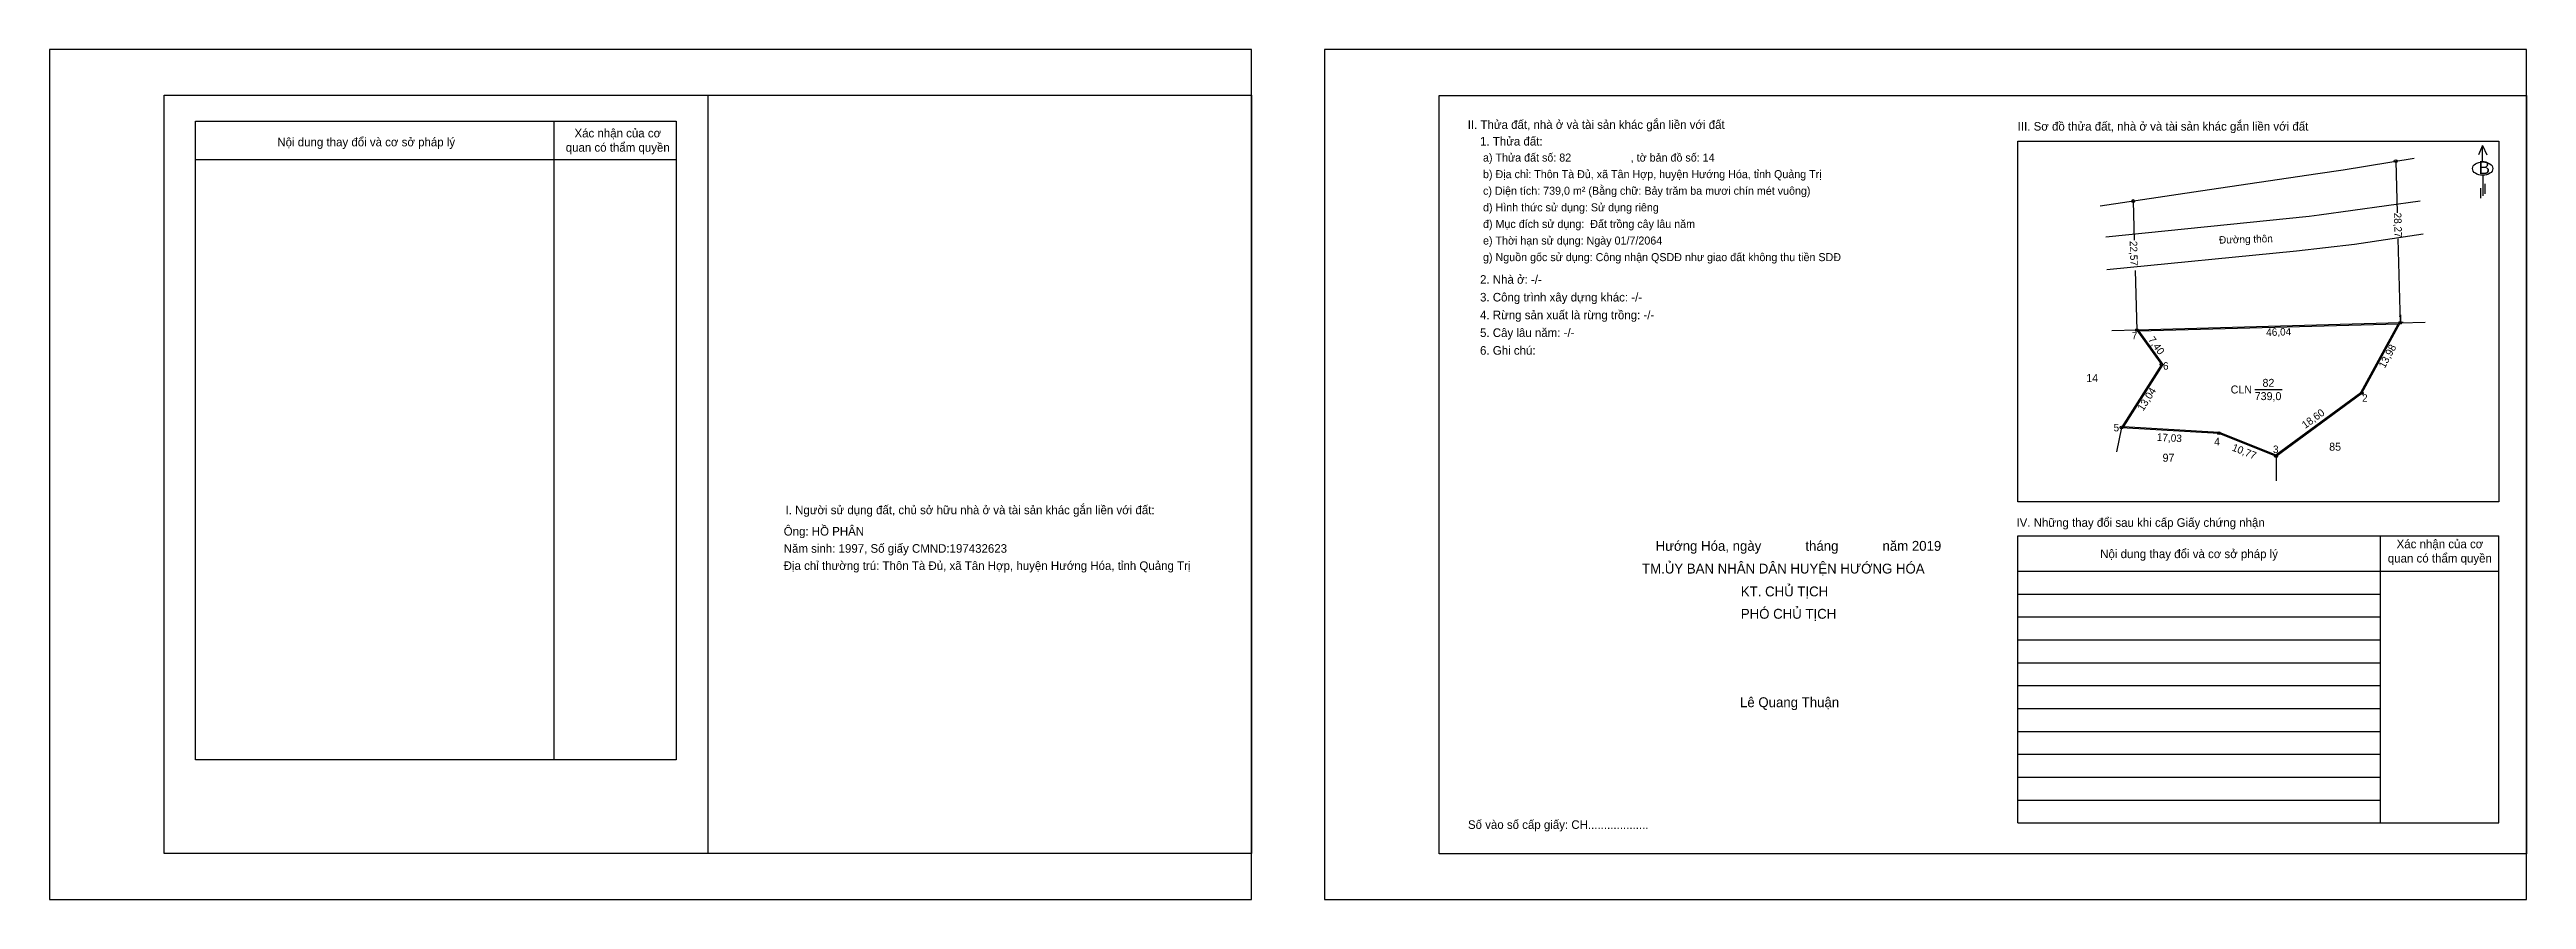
# Model space of a CAD drawing. Extents: x 553533 to 553966, y 1840333 to 1840481.
import ezdxf

# ---------------------------------------------------------------- set-up
doc = ezdxf.new("R2010")
doc.units = 0
for name, color, linetype in [('Level 1', 7, 'Continuous'), ('Level 11', 7, 'Continuous'), ('Level 12', 7, 'Continuous'), ('Level 13', 7, 'Continuous'), ('Level 14', 7, 'Continuous'), ('Level 15', 7, 'Continuous'), ('Level 16', 7, 'Continuous'), ('Level 17', 7, 'Continuous'), ('Level 18', 7, 'Continuous'), ('Level 19', 7, 'Continuous'), ('Level 2', 7, 'Continuous'), ('Level 20', 7, 'Continuous'), ('Level 21', 7, 'Continuous'), ('Level 3', 7, 'Continuous'), ('Level 4', 7, 'Continuous'), ('Level 5', 7, 'Continuous'), ('Level 6', 7, 'Continuous'), ('Level 8', 7, 'Continuous')]:
    doc.layers.add(name, color=color, linetype=linetype)

msp = doc.modelspace()

# ---------------------------------------------------------------- linework, layer by layer
at = {"layer": 'Level 1'}
for p, q in [((553558.47, 1840468.53), (553642.47, 1840468.53)), ((553558.47, 1840356.92), (553558.47, 1840468.53)), ((553642.47, 1840468.53), (553642.47, 1840356.92)), ((553558.47, 1840461.84), (553642.47, 1840461.84)), ((553876.91, 1840396.07), (553960.91, 1840396.07)), ((553940.18, 1840396.07), (553940.18, 1840345.91)), ((553876.91, 1840389.9), (553960.91, 1840389.9)), ((553876.91, 1840385.9), (553940.18, 1840385.9)), ((553876.91, 1840381.9), (553940.18, 1840381.9)), ((553876.91, 1840377.9), (553940.18, 1840377.9)), ((553876.91, 1840373.9), (553940.18, 1840373.9)), ((553876.91, 1840369.9), (553940.18, 1840369.9)), ((553876.91, 1840365.9), (553940.18, 1840365.9)), ((553876.91, 1840361.9), (553940.18, 1840361.9)), ((553876.91, 1840357.9), (553940.18, 1840357.9)), ((553876.91, 1840353.9), (553940.18, 1840353.9)), ((553876.91, 1840349.9), (553940.18, 1840349.9))]:
    msp.add_line(p, q, dxfattribs=at)
for points in [[(553621.1, 1840468.53), (553621.1, 1840356.92)], [(553876.91, 1840345.91), (553876.91, 1840396.07)], [(553960.91, 1840345.91), (553960.91, 1840396.07)], [(553642.47, 1840356.92), (553558.47, 1840356.92)]]:
    msp.add_lwpolyline(points, dxfattribs=at)
at = {"layer": 'Level 11'}
for centre in [(553942.91, 1840461.53), (553897.05, 1840454.56), (553897.67, 1840432), (553943.69, 1840433.27), (553902, 1840426), (553937, 1840421), (553895, 1840415), (553912, 1840414), (553922, 1840410)]:
    msp.add_circle(centre, 0.25, dxfattribs=at)
at = {"layer": 'Level 12'}
for p, q in [((553897.67, 1840432), (553893.32, 1840431.88)), ((553943.69, 1840433.27), (553948.04, 1840433.39)), ((553895, 1840415), (553894.15, 1840410.73)), ((553922, 1840410), (553922, 1840405.65))]:
    msp.add_line(p, q, dxfattribs=at)
at = {"layer": 'Level 15'}
msp.add_line((553918.28, 1840421.64), (553923.05, 1840421.64), dxfattribs=at)
at = {"layer": 'Level 17'}
msp.add_lwpolyline([(553943.35, 1840433.06), (553898.05, 1840431.81), (553902.24, 1840426.01), (553895.35, 1840415.18), (553912.04, 1840414.2), (553921.97, 1840410.23), (553936.85, 1840421.13)], close=True, dxfattribs=at)
at = {"layer": 'Level 18'}
for p, q in [((553943.69, 1840433.27), (553897.67, 1840432)), ((553897.67, 1840432), (553902, 1840426)), ((553937, 1840421), (553943.69, 1840433.27)), ((553902, 1840426), (553895, 1840415)), ((553922, 1840410), (553937, 1840421)), ((553895, 1840415), (553912, 1840414)), ((553912, 1840414), (553922, 1840410))]:
    msp.add_line(p, q, dxfattribs=at)
at = {"layer": 'Level 19'}
for p, q in [((553908.82, 1840456.32), (553929.33, 1840459.38)), ((553891.3, 1840453.7), (553908.82, 1840456.32))]:
    msp.add_line(p, q, dxfattribs=at)
msp.add_lwpolyline([(553929.33, 1840459.38), (553933.74, 1840460.04), (553946.16, 1840462.06)], dxfattribs=at)
at = {"layer": 'Level 2'}
for p, q in [((553775.76, 1840473.03), (553965.76, 1840473.03)), ((553775.76, 1840340.53), (553775.76, 1840473.03)), ((553876.91, 1840401.99), (553876.91, 1840465.04)), ((553876.91, 1840465.04), (553960.91, 1840465.04)), ((553960.91, 1840465.04), (553960.91, 1840401.99)), ((553960.91, 1840401.99), (553876.91, 1840401.99))]:
    msp.add_line(p, q, dxfattribs=at)
msp.add_lwpolyline([(553742.97, 1840340.54), (553552.97, 1840340.54), (553552.97, 1840473.04), (553742.97, 1840473.04)], close=True, dxfattribs=at)
for points in [[(553647.97, 1840473.04), (553647.97, 1840340.54)], [(553965.76, 1840473.03), (553965.76, 1840340.53), (553775.76, 1840340.53)]]:
    msp.add_lwpolyline(points, dxfattribs=at)
at = {"layer": 'Level 20'}
for points in [[(553892.28, 1840448.31), (553927.8, 1840451.94), (553929.56, 1840452.17), (553947.18, 1840454.57)], [(553892.44, 1840442.59), (553925.57, 1840445.85), (553935.72, 1840447.03), (553947.7, 1840448.82)]]:
    msp.add_lwpolyline(points, dxfattribs=at)
at = {"layer": 'Level 21'}
for p, q in [((553942.91, 1840461.53), (553943.16, 1840452.51)), ((553897.05, 1840454.56), (553897.24, 1840447.7)), ((553943.28, 1840447.96), (553943.69, 1840433.27)), ((553897.38, 1840442.42), (553897.67, 1840432))]:
    msp.add_line(p, q, dxfattribs=at)
at = {"layer": 'Level 3'}
msp.add_lwpolyline([(553532.97, 1840481.03), (553532.97, 1840332.53), (553742.97, 1840332.53), (553742.97, 1840481.03)], close=True, dxfattribs=at)
at = {"layer": 'Level 4'}
msp.add_lwpolyline([(553755.76, 1840481.03), (553755.76, 1840332.53), (553965.76, 1840332.53), (553965.76, 1840481.03)], close=True, dxfattribs=at)
at = {"layer": 'Level 5'}
for p, q in [((553958.09, 1840464.24), (553957.36, 1840462.65)), ((553958.09, 1840461.41), (553958.09, 1840464.24)), ((553958.09, 1840464.24), (553958.82, 1840462.65)), ((553957.73, 1840456.83), (553957.73, 1840455.09)), ((553958.11, 1840459.07), (553958.11, 1840455.5)), ((553958.51, 1840457.58), (553958.51, 1840455.83)), ((553876.91, 1840345.91), (553960.91, 1840345.91))]:
    msp.add_line(p, q, dxfattribs=at)
msp.add_ellipse((553958.11, 1840460.23), major_axis=(1.78, 0), ratio=0.655849, dxfattribs=at)

# ---------------------------------------------------------------- texts
at = {"layer": 'Level 1'}
for s, height, p in [('Nội dung thay đổi và cơ sở pháp lý', 1.5, (553572.77, 1840464.12)), ('Xác nhận của cơ ', 1.5, (553624.69, 1840465.68)), ('quan có thẩm quyền', 1.5, (553623.16, 1840463.18)), ('I. Người sử dụng đất, chủ sở hữu nhà ở và tài sản khác gắn liền với đất:', 1.5, (553661.57, 1840399.84)), ('IV. Những thay đổi sau khi cấp Giấy chứng nhận', 1.5, (553876.65, 1840397.64)), ('Nội dung thay đổi và cơ sở pháp lý', 1.5, (553891.28, 1840392.17)), ('quan có thẩm quyền', 1.5, (553941.54, 1840391.4)), ('Xác nhận của cơ ', 1.5, (553943.07, 1840393.9)), ('Lê Quang Thuận', 1.7268, (553828.34, 1840366.13))]:
    msp.add_text(s, height=height, dxfattribs=at).set_placement(p)
at = {"layer": 'Level 13'}
for s, p in [('7', (553896.79, 1840430.37)), ('1', (553943.33, 1840433.37)), ('6', (553902.25, 1840425.1)), ('2', (553937.04, 1840419.49)), ('5', (553893.62, 1840414.32)), ('4', (553911.21, 1840411.88)), ('3', (553921.47, 1840410.53))]:
    msp.add_text(s, height=1.31, dxfattribs=at).set_placement(p)
at = {"layer": 'Level 14'}
for s, p in [('97', (553902.18, 1840409.02)), ('85', (553931.29, 1840410.94))]:
    msp.add_text(s, height=1.392, dxfattribs=at).set_placement(p)
at = {"layer": 'Level 15'}
for s, p in [('CLN', (553914.08, 1840420.94)), ('82', (553919.64, 1840422.1)), ('739,0', (553918.28, 1840419.78))]:
    msp.add_text(s, height=1.392, dxfattribs=at).set_placement(p)
at = {"layer": 'Level 16'}
for s, rotation, p in [('28,27', 271.5808, (553942.6, 1840452.52)), ('Đường thôn', 1.5808, (553912.06, 1840447.11)), ('22,57', 271.5808, (553896.43, 1840447.58)), ('7,40', 305.8167, (553899.58, 1840430.32)), ('46,04', 1.5808, (553920.3, 1840430.98)), ('13,98', 61.3994, (553940.99, 1840425.23)), ('13,04', 57.5288, (553898.79, 1840417.76)), ('18,60', 36.2538, (553927.11, 1840414.73)), ('17,03', 356.6335, (553901.15, 1840412.68)), ('10,77', 338.1986, (553914.19, 1840411.01))]:
    msp.add_text(s, height=1.305, rotation=rotation, dxfattribs=at).set_placement(p)
at = {"layer": 'Level 5'}
for s, height, p in [('II. Thửa đất, nhà ở và tài sản khác gắn liền với đất', 1.5, (553780.77, 1840467.17)), ('III. Sơ đồ thửa đất, nhà ở và tài sản khác gắn liền với đất', 1.5, (553876.86, 1840466.87)), ('B', 2.25, (553957.38, 1840459.28)), ('TM.ỦY BAN NHÂN DÂN HUYỆN HƯỚNG HÓA', 1.7268, (553811.23, 1840389.48)), ('Hướng Hóa, ngày            tháng            năm 2019', 1.7268, (553813.6, 1840393.45)), ('KT. CHỦ TỊCH', 1.7268, (553828.49, 1840385.49)), ('PHÓ CHỦ TỊCH', 1.7268, (553828.49, 1840381.58)), ('Số vào sổ cấp giấy: CH...................', 1.5, (553780.81, 1840344.86))]:
    msp.add_text(s, height=height, dxfattribs=at).set_placement(p)
at = {"layer": 'Level 6'}
for s, height, p in [('1. Thửa đất: ', 1.5, (553782.92, 1840464.26)), (' a) Thửa đất số: 82                    , tờ bản đồ số: 14', 1.4, (553782.92, 1840461.46)), (' c) Diện tích: 739,0 m² (Bằng chữ: Bảy trăm ba mươi chín mét vuông)', 1.4, (553782.92, 1840455.66)), (' b) Địa chỉ: Thôn Tà Đủ, xã Tân Hợp, huyện Hướng Hóa, tỉnh Quảng Trị', 1.4, (553782.92, 1840458.56)), (' d) Hình thức sử dụng: Sử dụng riêng', 1.4, (553782.92, 1840452.76)), (' đ) Mục đích sử dụng:  Đất trồng cây lâu năm', 1.4, (553782.92, 1840449.86)), (' e) Thời hạn sử dụng: Ngày 01/7/2064', 1.4, (553782.92, 1840446.96)), (' g) Nguồn gốc sử dụng: Công nhận QSDĐ như giao đất không thu tiền SDĐ', 1.4, (553782.92, 1840444.06)), ('2. Nhà ở: -/-', 1.5, (553782.92, 1840440.11)), ('4. Rừng sản xuất là rừng trồng: -/-', 1.5, (553782.92, 1840433.91)), ('3. Công trình xây dựng khác: -/-', 1.5, (553782.92, 1840437.01)), ('5. Cây lâu năm: -/-', 1.5, (553782.92, 1840430.81)), ('6. Ghi chú:', 1.5, (553782.92, 1840427.71)), ('Ông: HỒ PHÂN', 1.5, (553661.25, 1840396.11)), ('Địa chỉ thường trú: Thôn Tà Đủ, xã Tân Hợp, huyện Hướng Hóa, tỉnh Quảng Trị', 1.5, (553661.25, 1840390.11)), ('Năm sinh: 1997, Số giấy CMND:197432623', 1.5, (553661.25, 1840393.11))]:
    msp.add_text(s, height=height, dxfattribs=at).set_placement(p)
at = {"layer": 'Level 8'}
msp.add_text('14', height=1.392, dxfattribs=at).set_placement((553888.84, 1840422.93))

doc.saveas('drawing.dxf')
